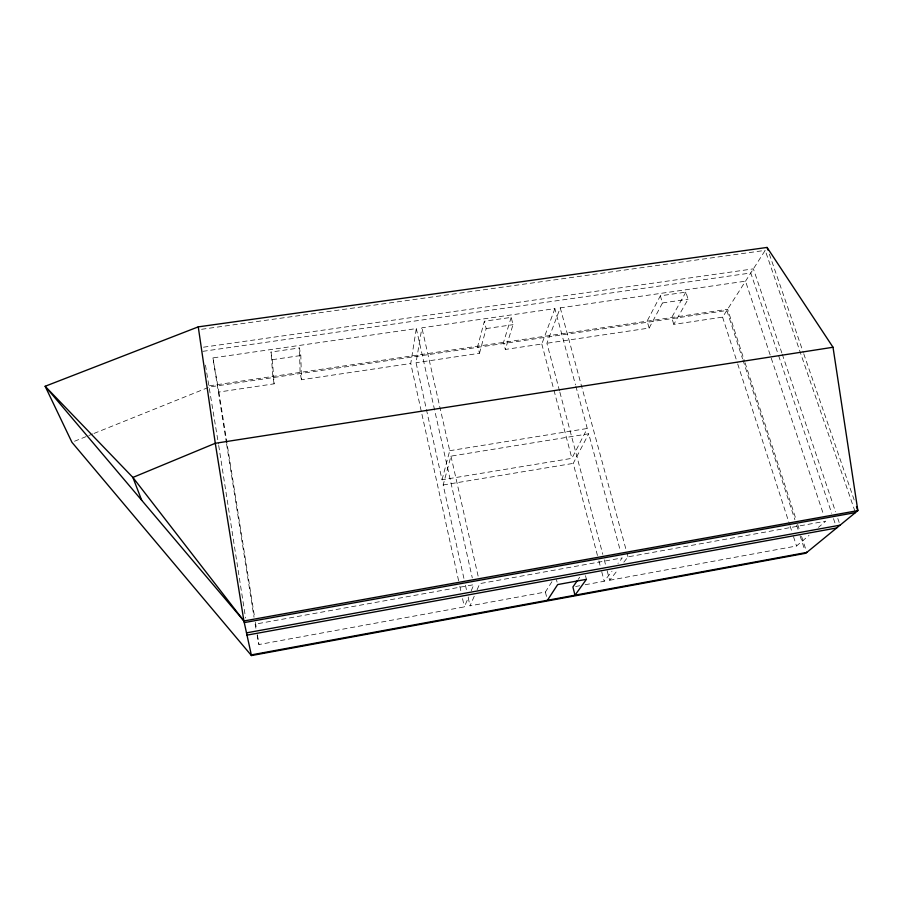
<?xml version="1.0" encoding="UTF-8"?>
<svg xmlns="http://www.w3.org/2000/svg" width="903" height="903" viewBox="0 0 903 903"><rect width="100%" height="100%" fill="white"/><g stroke="black" fill="none" stroke-linecap="round" stroke-linejoin="round"><path stroke-width="0.68" stroke-dasharray="4.51 3.39" d="M458.611 580.753L410.752 363.503L416.317 328.59L212.95 357.893L226.348 442.481M575.866 386.27L587.277 428.485L571.892 458.34L442.03 479.809L416.035 362.724L421.904 327.789L554.882 308.634L575.493 384.904M442.03 479.809L449.728 450.699L421.904 327.789M554.882 308.634L541.811 344.02L505.308 349.45L513.039 324.674L511.177 317.371L484.358 321.242L477.743 346.176L479.47 353.287L416.035 362.724M463.905 578.371L443.17 484.979L450.958 456.139L588.711 433.79L620.429 551.157M479.47 353.287L486.164 328.579L484.358 321.242M511.177 317.371L503.535 342.372L505.308 349.45M559.533 390.931L546.902 343.253L560.255 307.855L745.506 281.172L823.502 514.518M257.152 635.023L258.924 644.539L464.368 606.884L468.567 597.018M471.185 590.855L473.815 584.692L255.12 624.154L255.876 628.228M551.914 581.713L545.401 592.029L470.011 605.845L474.368 595.957M477.089 589.783L479.809 583.609L622.257 557.896L617.968 563.461M854.949 511.279L765.191 250.368L722.581 317.134L673.796 324.391L688.075 299.22L685.862 292.143L660.33 295.834L647.09 321.163L649.155 328.06L546.902 343.253M597.459 555.503L573.224 463.386L588.711 433.79M649.155 328.06L662.497 302.945L660.33 295.834M685.862 292.143L671.697 317.529L673.796 324.391M578.191 579.421L579.692 577.265M585.167 584.738L604.231 581.25L611.963 571.238M607.143 570.719L609.66 580.257L618.002 569.624M623.838 562.174L628.003 556.858L825.726 521.178L818.423 527.386M609.66 580.257L796.525 545.999L809.043 535.366M74.531 441.251L87.523 436.036M88.821 435.517L92.716 433.948M94.014 433.429L209.586 386.969L726.859 310.497L742.548 358.784M575.629 586.487L579.715 585.742M443.17 484.979L573.224 463.386M449.728 450.699L587.277 428.485M209.372 385.818L727.637 309.277L744.591 361.381M212.95 357.893L218.887 392.037L274.14 383.82L272.345 359.676L270.99 352.046L299.412 347.948L300.823 355.534L301.455 379.757L410.752 363.503M272.345 359.676L300.823 355.534M486.164 328.579L513.039 324.674M662.497 302.945L688.075 299.22M203.514 347.192L753.395 268.857L781.84 352.96M202.859 351.335L750.765 272.988L778.194 354.427M201.572 329.29L765.191 250.368M769.356 254.082L803.286 352.441M803.749 353.773L854.644 501.312M782.291 354.303L835.557 511.82M837.815 518.503L839.169 522.51M778.646 355.759L831.708 513.288M833.503 518.627L835.298 523.966M745.031 362.713L795.915 519.033M797.654 524.383L799.832 531.054M801.571 536.405L806.785 552.433M742.988 360.116L794.877 519.722M796.627 525.094L798.376 530.456M800.114 535.818L804.912 550.57M722.581 317.134L737.288 362.645M737.717 363.977L789.606 524.587M790.046 525.93L791.773 531.28M793.5 536.63L796.525 545.999M560.255 307.855L626.524 551.417M626.896 552.783L628.003 556.858M559.894 392.286L602.809 554.374M604.254 559.826L605.699 565.267M541.811 344.02L553.629 388.933M553.99 390.288L571.892 458.34M598.892 560.921L600.314 566.339M601.737 571.768L604.231 581.25M585.483 575.662L586.419 579.32M556.451 579.658L557.061 582.108M545.401 592.029L546.552 596.748M450.958 456.139L478.263 576.757M416.317 328.59L472.28 577.841M465.44 585.246L466.964 592.108M468.183 597.605L470.011 605.845M459.819 586.25L461.331 593.136M462.55 598.633L464.368 606.884M205.466 365.128L218.481 444.028M301.455 379.757L300.101 372.408L299.412 347.948M274.14 383.82L272.841 376.438L270.99 352.046M218.887 392.037L254.522 616.783M255.402 622.336L256.497 629.267M257.378 634.82L258.924 644.539M226.574 443.87L254.025 617.223M218.695 445.427L245.593 617.991"/><path stroke-width="1.35" d="M547.421 600.281L557.682 584.568L586.419 579.32L574.985 595.201L572.908 586.984L577.435 580.505M198.254 326.863L45.15 386.27L71.935 442.301L251.452 655.567L805.781 553.257L857.85 510.613L833.017 347.26L767.065 247.433L198.254 326.863L215.286 443.283L243.912 620.971L251.452 655.567M251.316 654.901L806.785 552.433M246.496 632.856L840.072 525.174M246.993 635.125L836.652 527.973M243.912 620.971L132.888 477.439L45.15 386.27L243.912 620.971L857.85 510.613L856.473 506.628M244.261 622.607L855.412 512.611M833.017 347.26L215.286 443.283L132.888 477.439L141.692 500.273M767.065 247.433L767.979 250.086"/></g></svg>
